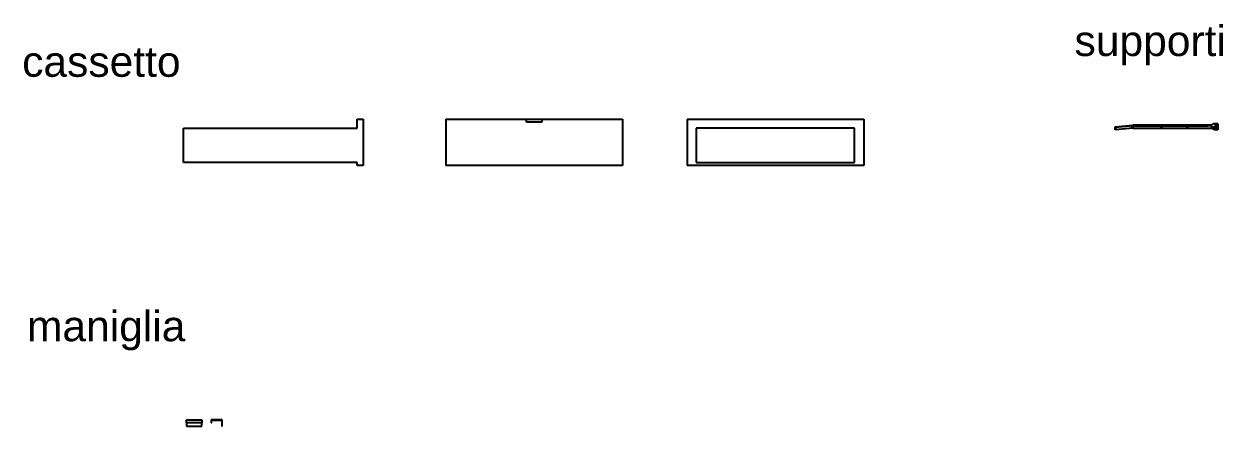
# Model space of a CAD drawing. Header units: millimetres. Extents: x 1912 to 3272, y -106 to 176.
# Drawn here: x 2878.3 to 3272, y 43.9 to 176 of the extents above; entities that cross this region are included whole.
import ezdxf

# ---------------------------------------------------------------- set-up
doc = ezdxf.new("R2010")
doc.units = ezdxf.units.MM
doc.layers.add('supporti', color=5, linetype='Continuous')
doc.styles.get("Standard").update_dxf_attribs({"font": 'arial.ttf'})

msp = doc.modelspace()

# ---------------------------------------------------------------- linework, layer by layer
for p, q in [((2987.69, 141.72), (2987.69, 144.72)), ((2987.69, 144.72), (2989.69, 144.72)), ((2989.69, 144.72), (2989.69, 129.52)), ((3016.76, 144.72), (3016.76, 129.52)), ((3016.76, 144.72), (3074.76, 144.72)), ((3043.26, 143.72), (3043.26, 144.72)), ((3043.26, 144.72), (3048.26, 144.72)), ((3048.26, 143.72), (3043.26, 143.72)), ((3048.26, 144.72), (3048.26, 143.72)), ((3074.76, 144.72), (3074.76, 129.52)), ((3096.01, 144.72), (3096.01, 129.52)), ((3096.01, 144.72), (3154.01, 144.72)), ((3154.01, 144.72), (3154.01, 129.52)), ((2930.69, 141.72), (2987.69, 141.72)), ((2930.69, 130.52), (2930.69, 141.72)), ((3151.01, 141.72), (3099.01, 141.72)), ((3099.01, 141.72), (3099.01, 130.52)), ((3151.01, 130.52), (3151.01, 141.72)), ((2987.69, 130.52), (2930.69, 130.52)), ((2987.69, 129.52), (2987.69, 130.52)), ((3099.01, 130.52), (3151.01, 130.52)), ((2989.69, 129.52), (2987.69, 129.52)), ((3074.76, 129.52), (3016.76, 129.52)), ((3154.01, 129.52), (3096.01, 129.52)), ((2931.65, 44.9), (2931.65, 45.9)), ((2931.65, 45.9), (2936.65, 45.9)), ((2936.65, 44.9), (2931.65, 44.9)), ((2931.65, 44.9), (2931.65, 43.9)), ((2931.65, 43.9), (2936.65, 43.9)), ((2936.65, 45.9), (2936.65, 44.9)), ((2936.65, 43.9), (2936.65, 44.9)), ((2939.78, 45.9), (2939.78, 44.9)), ((2943.38, 45.9), (2939.78, 45.9)), ((2939.78, 44.9), (2939.88, 44.9)), ((2939.88, 44.9), (2939.88, 45.8)), ((2939.88, 45.8), (2943.28, 45.8)), ((2943.28, 45.8), (2943.28, 43.9)), ((2943.28, 43.9), (2943.38, 43.9)), ((2943.38, 43.9), (2943.38, 45.9))]:
    msp.add_line(p, q)
at = {"layer": 'supporti'}
for p, q in [((3236.51, 142.2), (3242.31, 142.7)), ((3242.31, 142.5), (3236.51, 142)), ((3236.51, 141.2), (3236.51, 142.2)), ((3236.51, 141.2), (3236.51, 142.2)), ((3268.07, 142.7), (3242.31, 142.7)), ((3242.31, 142.5), (3267.02, 142.5)), ((3268.07, 142.5), (3267.02, 142.5)), ((3268.72, 143.2), (3268.07, 142.7)), ((3268.07, 142.7), (3268.07, 142.5)), ((3270.22, 143.2), (3268.72, 143.2)), ((3270.22, 143.2), (3270.22, 141.2)), ((3242.31, 141.7), (3236.51, 141.2)), ((3242.31, 141.7), (3268.54, 141.7)), ((3269.22, 141.2), (3268.54, 141.7)), ((3270.22, 141.2), (3269.22, 141.2))]:
    msp.add_line(p, q, dxfattribs=at)
for centre, radius in [((3236.69, 141.83), 0.167), ((3236.69, 141.83), 0.138), ((3242.19, 142.05), 0.167), ((3242.19, 142.05), 0.138), ((3251.75, 142.05), 0.167), ((3251.75, 142.05), 0.138), ((3260.35, 142.05), 0.167), ((3260.35, 142.05), 0.138), ((3268.39, 142.05), 0.167), ((3268.39, 142.05), 0.138), ((3269.58, 141.83), 0.6), ((3269.58, 141.83), 0.525), ((3269.58, 141.83), 0.321), ((3269.58, 141.83), 0.29), ((3269.58, 142.88), 0.167), ((3269.58, 142.88), 0.138), ((3269.58, 141.83), 0.0933)]:
    msp.add_circle(centre, radius, dxfattribs=at)

# ---------------------------------------------------------------- texts
at = {"char_height": 10, "attachment_point": 1}
for s, insert in [('supporti', (3223.22, 175.44)), ('cassetto', (2877.67, 168.62)), ('maniglia', (2879.25, 81.75))]:
    msp.add_mtext_dynamic_manual_height_columns(s, width=173.7227, gutter_width=12.5, heights=[0], dxfattribs=dict(at, insert=insert))

doc.saveas('drawing.dxf')
